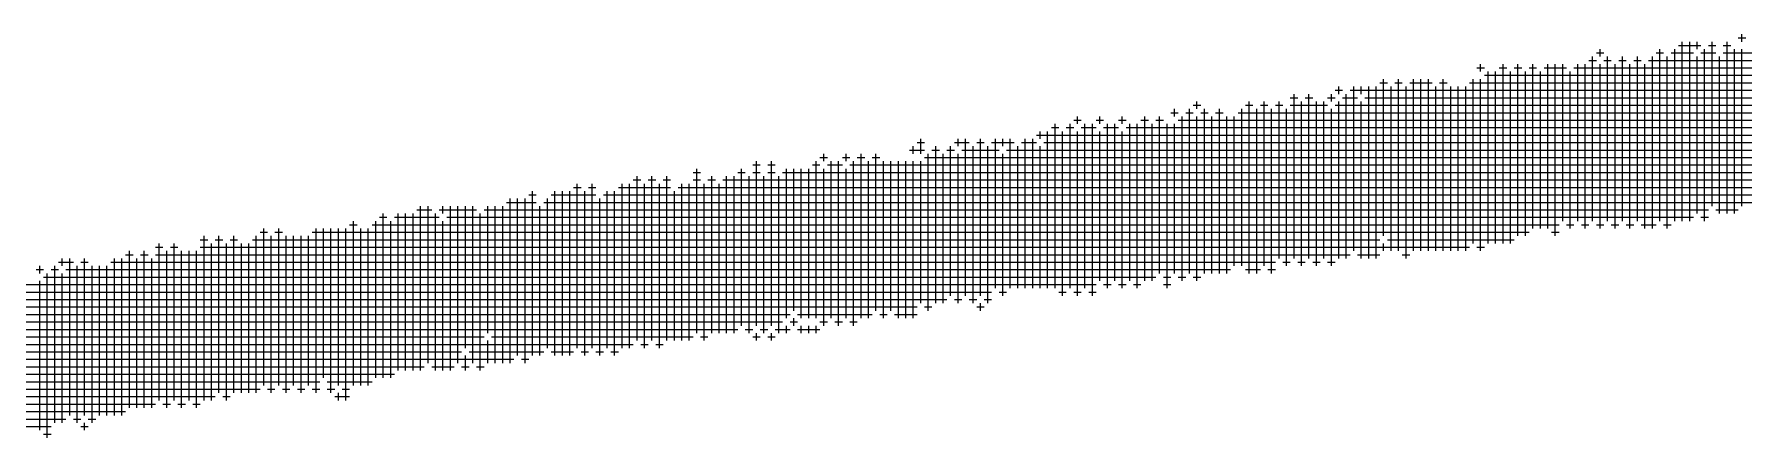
# Model space of a CAD drawing. Header units: feet. Extents: x 0 to 169200, y 0 to 119800.
# Drawn here: x 107787.6 to 108220.4, y 6635.7 to 6737.7 of the extents above; entities that cross this region are included whole.
import ezdxf

# ---------------------------------------------------------------- set-up
doc = ezdxf.new("R2010")
doc.units = ezdxf.units.FT
doc.header["$LTSCALE"] = 1100
doc.header["$MEASUREMENT"] = 0
doc.layers.add('CX-MISC', color=2, linetype='CONTINUOUS')

# ---------------------------------------------------------------- blocks, each defined once
blk = doc.blocks.new('CXGLOGO-싸인3')
at = {"layer": 'CX-MISC'}
for p, q in [((391.937, 106.897, 1090.783), (392.357, 106.897, 1090.783)), ((392.147, 106.687, 1090.783), (392.147, 107.107, 1090.783)), ((383.747, 96.607, 1090.783), (383.747, 105.847, 1090.783)), ((383.957, 106.057, 1090.783), (384.377, 106.057, 1090.783)), ((384.167, 105.847, 1090.783), (384.167, 106.267, 1090.783)), ((384.587, 96.607, 1090.783), (384.587, 105.847, 1090.783)), ((385.427, 96.607, 1090.783), (385.427, 105.847, 1090.783)), ((386.267, 96.607, 1090.783), (386.267, 105.847, 1090.783)), ((387.107, 96.187, 1090.783), (387.107, 105.847, 1090.783)), ((387.317, 106.057, 1090.783), (387.737, 106.057, 1090.783)), ((387.527, 96.607, 1090.783), (387.527, 106.267, 1090.783)), ((387.947, 96.187, 1090.783), (387.947, 105.847, 1090.783)), ((388.157, 106.057, 1090.783), (389.417, 106.057, 1090.783)), ((388.367, 96.607, 1090.783), (388.367, 106.267, 1090.783)), ((388.577, 106.477, 1090.783), (389.837, 106.477, 1090.783)), ((388.787, 96.607, 1090.783), (388.787, 106.687, 1090.783)), ((389.207, 96.607, 1090.783), (389.207, 106.687, 1090.783)), ((389.627, 106.267, 1090.783), (389.627, 106.687, 1090.783)), ((389.627, 97.027, 1090.783), (389.627, 105.847, 1090.783)), ((389.837, 106.057, 1090.783), (390.677, 106.057, 1090.783)), ((390.047, 96.607, 1090.783), (390.047, 106.267, 1090.783)), ((390.257, 106.477, 1090.783), (390.677, 106.477, 1090.783)), ((390.467, 97.447, 1090.783), (390.467, 106.687, 1090.783)), ((390.887, 97.027, 1090.783), (390.887, 105.847, 1090.783)), ((391.097, 106.477, 1090.783), (391.517, 106.477, 1090.783)), ((391.097, 106.057, 1090.783), (559.097, 106.057, 1090.783)), ((391.307, 97.027, 1090.783), (391.307, 106.687, 1090.783)), ((391.727, 97.027, 1090.783), (391.727, 106.267, 1090.783)), ((392.147, 97.447, 1090.783), (392.147, 106.267, 1090.783)), ((377.237, 105.217, 1090.783), (377.657, 105.217, 1090.783)), ((377.447, 105.007, 1090.783), (377.447, 105.427, 1090.783)), ((377.867, 95.347, 1090.783), (377.867, 105.007, 1090.783)), ((378.287, 95.347, 1090.783), (378.287, 105.007, 1090.783)), ((378.497, 105.217, 1090.783), (378.917, 105.217, 1090.783)), ((378.707, 95.347, 1090.783), (378.707, 105.427, 1090.783)), ((379.127, 95.347, 1090.783), (379.127, 105.007, 1090.783)), ((379.337, 105.217, 1090.783), (379.757, 105.217, 1090.783)), ((379.547, 95.767, 1090.783), (379.547, 105.427, 1090.783)), ((379.967, 95.767, 1090.783), (379.967, 105.007, 1090.783)), ((380.177, 105.217, 1090.783), (380.597, 105.217, 1090.783)), ((380.387, 96.187, 1090.783), (380.387, 105.427, 1090.783)), ((380.807, 96.187, 1090.783), (380.807, 105.007, 1090.783)), ((381.017, 105.217, 1090.783), (382.277, 105.217, 1090.783)), ((381.227, 96.187, 1090.783), (381.227, 105.427, 1090.783)), ((381.647, 95.767, 1090.783), (381.647, 105.427, 1090.783)), ((382.067, 96.607, 1090.783), (382.067, 105.427, 1090.783)), ((382.487, 96.187, 1090.783), (382.487, 105.007, 1090.783)), ((382.697, 105.217, 1090.783), (561.197, 105.217, 1090.783)), ((382.907, 96.607, 1090.783), (382.907, 105.427, 1090.783)), ((383.327, 96.187, 1090.783), (383.327, 105.427, 1090.783)), ((383.537, 105.637, 1090.783), (383.957, 105.637, 1090.783)), ((384.167, 96.187, 1090.783), (384.167, 105.427, 1090.783)), ((384.377, 105.637, 1090.783), (384.797, 105.637, 1090.783)), ((385.007, 96.187, 1090.783), (385.007, 105.427, 1090.783)), ((385.217, 105.637, 1090.783), (385.637, 105.637, 1090.783)), ((385.847, 96.187, 1090.783), (385.847, 105.427, 1090.783)), ((386.057, 105.637, 1090.783), (386.477, 105.637, 1090.783)), ((386.687, 96.187, 1090.783), (386.687, 105.427, 1090.783)), ((386.897, 105.637, 1090.783), (560.357, 105.637, 1090.783)), ((369.257, 103.957, 1090.783), (369.677, 103.957, 1090.783)), ((369.467, 103.747, 1090.783), (369.467, 104.167, 1090.783)), ((370.097, 103.957, 1090.783), (459.977, 103.957, 1090.783)), ((370.307, 94.927, 1090.783), (370.307, 104.167, 1090.783)), ((370.727, 103.747, 1090.783), (370.727, 104.167, 1090.783)), ((371.147, 94.507, 1090.783), (371.147, 104.167, 1090.783)), ((371.567, 94.507, 1090.783), (371.567, 104.167, 1090.783)), ((371.777, 104.377, 1090.783), (372.197, 104.377, 1090.783)), ((371.987, 95.767, 1090.783), (371.987, 104.587, 1090.783)), ((372.407, 94.927, 1090.783), (372.407, 104.167, 1090.783)), ((372.617, 104.377, 1090.783), (373.037, 104.377, 1090.783)), ((372.827, 94.927, 1090.783), (372.827, 104.587, 1090.783)), ((373.247, 94.507, 1090.783), (373.247, 104.167, 1090.783)), ((373.457, 104.377, 1090.783), (374.717, 104.377, 1090.783)), ((373.667, 94.927, 1090.783), (373.667, 104.587, 1090.783)), ((374.087, 94.927, 1090.783), (374.087, 104.587, 1090.783)), ((374.507, 94.927, 1090.783), (374.507, 104.587, 1090.783)), ((374.927, 94.927, 1090.783), (374.927, 104.167, 1090.783)), ((375.137, 104.377, 1090.783), (375.557, 104.377, 1090.783)), ((375.347, 94.927, 1090.783), (375.347, 104.587, 1090.783)), ((375.767, 94.927, 1090.783), (375.767, 104.167, 1090.783)), ((376.187, 94.927, 1090.783), (376.187, 104.167, 1090.783)), ((376.607, 94.927, 1090.783), (376.607, 104.167, 1090.783)), ((376.817, 104.377, 1090.783), (468.377, 104.377, 1090.783)), ((377.027, 95.347, 1090.783), (377.027, 104.587, 1090.783)), ((377.447, 94.927, 1090.783), (377.447, 104.587, 1090.783)), ((377.657, 104.797, 1090.783), (496.097, 104.797, 1090.783)), ((361.277, 103.117, 1090.783), (361.697, 103.117, 1090.783)), ((361.487, 102.907, 1090.783), (361.487, 103.327, 1090.783)), ((364.217, 103.117, 1090.783), (364.637, 103.117, 1090.783)), ((364.427, 93.667, 1090.783), (364.427, 103.327, 1090.783)), ((365.057, 103.117, 1090.783), (365.477, 103.117, 1090.783)), ((365.267, 94.087, 1090.783), (365.267, 103.327, 1090.783)), ((365.897, 103.117, 1090.783), (366.317, 103.117, 1090.783)), ((366.107, 94.507, 1090.783), (366.107, 103.327, 1090.783)), ((366.737, 103.537, 1090.783), (367.157, 103.537, 1090.783)), ((366.737, 103.117, 1090.783), (368.837, 103.117, 1090.783)), ((366.947, 94.507, 1090.783), (366.947, 103.747, 1090.783)), ((367.367, 94.087, 1090.783), (367.367, 103.327, 1090.783)), ((367.577, 103.537, 1090.783), (367.997, 103.537, 1090.783)), ((367.787, 94.507, 1090.783), (367.787, 103.747, 1090.783)), ((368.207, 94.087, 1090.783), (368.207, 103.327, 1090.783)), ((368.627, 94.507, 1090.783), (368.627, 103.327, 1090.783)), ((368.837, 103.537, 1090.783), (369.257, 103.537, 1090.783)), ((369.047, 103.327, 1090.783), (369.047, 103.747, 1090.783)), ((369.257, 103.117, 1090.783), (443.177, 103.117, 1090.783)), ((369.467, 94.507, 1090.783), (369.467, 103.327, 1090.783)), ((369.677, 103.537, 1090.783), (370.517, 103.537, 1090.783)), ((369.887, 94.507, 1090.783), (369.887, 103.747, 1090.783)), ((370.727, 94.507, 1090.783), (370.727, 103.327, 1090.783)), ((370.937, 103.537, 1090.783), (454.097, 103.537, 1090.783)), ((353.507, 92.827, 1090.783), (353.507, 102.067, 1090.783)), ((354.347, 92.827, 1090.783), (354.347, 102.067, 1090.783)), ((354.557, 102.277, 1090.783), (354.977, 102.277, 1090.783)), ((354.767, 102.067, 1090.783), (354.767, 102.487, 1090.783)), ((355.187, 92.827, 1090.783), (355.187, 102.067, 1090.783)), ((355.607, 92.407, 1090.783), (355.607, 102.067, 1090.783)), ((355.817, 102.277, 1090.783), (356.237, 102.277, 1090.783)), ((356.027, 102.067, 1090.783), (356.027, 102.487, 1090.783)), ((356.447, 92.827, 1090.783), (356.447, 102.067, 1090.783)), ((356.867, 93.247, 1090.783), (356.867, 102.067, 1090.783)), ((357.077, 102.277, 1090.783), (357.497, 102.277, 1090.783)), ((357.287, 102.067, 1090.783), (357.287, 102.487, 1090.783)), ((357.707, 93.247, 1090.783), (357.707, 102.067, 1090.783)), ((358.127, 92.827, 1090.783), (358.127, 102.067, 1090.783)), ((358.337, 102.277, 1090.783), (358.757, 102.277, 1090.783)), ((358.547, 93.247, 1090.783), (358.547, 102.487, 1090.783)), ((358.967, 93.247, 1090.783), (358.967, 102.067, 1090.783)), ((359.177, 102.277, 1090.783), (359.597, 102.277, 1090.783)), ((359.387, 93.667, 1090.783), (359.387, 102.487, 1090.783)), ((359.807, 92.827, 1090.783), (359.807, 102.067, 1090.783)), ((360.017, 102.697, 1090.783), (360.437, 102.697, 1090.783)), ((360.227, 102.487, 1090.783), (360.227, 102.907, 1090.783)), ((360.227, 93.667, 1090.783), (360.227, 102.067, 1090.783)), ((360.437, 102.277, 1090.783), (433.097, 102.277, 1090.783)), ((360.647, 93.247, 1090.783), (360.647, 102.487, 1090.783)), ((360.857, 102.697, 1090.783), (361.277, 102.697, 1090.783)), ((361.067, 93.667, 1090.783), (361.067, 102.907, 1090.783)), ((361.487, 93.247, 1090.783), (361.487, 102.487, 1090.783)), ((361.697, 102.697, 1090.783), (362.117, 102.697, 1090.783)), ((361.907, 93.667, 1090.783), (361.907, 102.907, 1090.783)), ((362.327, 93.667, 1090.783), (362.327, 102.487, 1090.783)), ((362.537, 102.697, 1090.783), (362.957, 102.697, 1090.783)), ((362.747, 93.667, 1090.783), (362.747, 102.907, 1090.783)), ((363.167, 93.667, 1090.783), (363.167, 102.487, 1090.783)), ((363.587, 94.087, 1090.783), (363.587, 102.487, 1090.783)), ((363.797, 102.697, 1090.783), (442.757, 102.697, 1090.783)), ((364.007, 94.087, 1090.783), (364.007, 102.907, 1090.783)), ((364.847, 93.667, 1090.783), (364.847, 102.907, 1090.783)), ((365.687, 93.667, 1090.783), (365.687, 102.907, 1090.783)), ((366.527, 94.087, 1090.783), (366.527, 102.907, 1090.783)), ((369.047, 94.087, 1090.783), (369.047, 102.907, 1090.783)), ((345.737, 101.017, 1090.783), (346.157, 101.017, 1090.783)), ((345.947, 100.387, 1090.783), (345.947, 101.227, 1090.783)), ((347.837, 101.017, 1090.783), (348.677, 101.017, 1090.783)), ((348.047, 100.807, 1090.783), (348.047, 101.227, 1090.783)), ((348.467, 92.407, 1090.783), (348.467, 101.227, 1090.783)), ((349.097, 101.017, 1090.783), (349.517, 101.017, 1090.783)), ((349.307, 92.407, 1090.783), (349.307, 101.227, 1090.783)), ((349.937, 101.017, 1090.783), (351.197, 101.017, 1090.783)), ((350.147, 92.827, 1090.783), (350.147, 101.227, 1090.783)), ((350.567, 100.807, 1090.783), (350.567, 101.227, 1090.783)), ((350.987, 92.827, 1090.783), (350.987, 101.227, 1090.783)), ((351.617, 101.017, 1090.783), (352.457, 101.017, 1090.783)), ((351.827, 92.827, 1090.783), (351.827, 101.227, 1090.783)), ((352.247, 92.827, 1090.783), (352.247, 101.227, 1090.783)), ((352.457, 101.437, 1090.783), (426.377, 101.437, 1090.783)), ((352.667, 101.227, 1090.783), (352.667, 101.647, 1090.783)), ((352.877, 101.017, 1090.783), (425.537, 101.017, 1090.783)), ((353.087, 92.827, 1090.783), (353.087, 101.647, 1090.783)), ((353.297, 101.857, 1090.783), (353.717, 101.857, 1090.783)), ((353.927, 92.407, 1090.783), (353.927, 101.647, 1090.783)), ((354.137, 101.857, 1090.783), (354.557, 101.857, 1090.783)), ((354.767, 92.407, 1090.783), (354.767, 101.647, 1090.783)), ((354.977, 101.857, 1090.783), (355.817, 101.857, 1090.783)), ((356.027, 93.247, 1090.783), (356.027, 101.647, 1090.783)), ((356.237, 101.857, 1090.783), (357.077, 101.857, 1090.783)), ((357.287, 92.827, 1090.783), (357.287, 101.647, 1090.783)), ((357.497, 101.857, 1090.783), (428.897, 101.857, 1090.783)), ((340.277, 100.177, 1090.783), (340.697, 100.177, 1090.783)), ((340.487, 99.967, 1090.783), (340.487, 100.387, 1090.783)), ((341.537, 100.177, 1090.783), (341.957, 100.177, 1090.783)), ((341.747, 99.967, 1090.783), (341.747, 100.387, 1090.783)), ((342.377, 100.177, 1090.783), (342.797, 100.177, 1090.783)), ((342.587, 91.147, 1090.783), (342.587, 100.387, 1090.783)), ((343.217, 100.177, 1090.783), (343.637, 100.177, 1090.783)), ((343.427, 91.567, 1090.783), (343.427, 100.387, 1090.783)), ((345.317, 100.597, 1090.783), (346.157, 100.597, 1090.783)), ((345.527, 100.387, 1090.783), (345.527, 100.807, 1090.783)), ((346.157, 100.177, 1090.783), (417.977, 100.177, 1090.783)), ((346.367, 91.567, 1090.783), (346.367, 100.387, 1090.783)), ((346.577, 100.597, 1090.783), (346.997, 100.597, 1090.783)), ((346.787, 91.987, 1090.783), (346.787, 100.807, 1090.783)), ((347.207, 91.987, 1090.783), (347.207, 100.387, 1090.783)), ((347.417, 100.597, 1090.783), (347.837, 100.597, 1090.783)), ((347.627, 92.407, 1090.783), (347.627, 100.807, 1090.783)), ((348.047, 91.987, 1090.783), (348.047, 100.387, 1090.783)), ((348.257, 100.597, 1090.783), (350.357, 100.597, 1090.783)), ((348.887, 91.987, 1090.783), (348.887, 100.807, 1090.783)), ((349.727, 91.987, 1090.783), (349.727, 100.807, 1090.783)), ((350.567, 92.407, 1090.783), (350.567, 100.387, 1090.783)), ((350.777, 100.597, 1090.783), (419.657, 100.597, 1090.783)), ((351.407, 92.827, 1090.783), (351.407, 100.807, 1090.783)), ((352.667, 92.827, 1090.783), (352.667, 100.807, 1090.783)), ((329.987, 89.887, 1090.783), (329.987, 99.127, 1090.783)), ((330.827, 89.887, 1090.783), (330.827, 99.127, 1090.783)), ((331.667, 89.887, 1090.783), (331.667, 99.127, 1090.783)), ((333.137, 99.337, 1090.783), (333.557, 99.337, 1090.783)), ((333.347, 90.307, 1090.783), (333.347, 99.547, 1090.783)), ((334.187, 90.307, 1090.783), (334.187, 99.127, 1090.783)), ((335.027, 90.307, 1090.783), (335.027, 99.127, 1090.783)), ((335.447, 90.307, 1090.783), (335.447, 99.127, 1090.783)), ((335.657, 99.337, 1090.783), (336.077, 99.337, 1090.783)), ((335.867, 90.727, 1090.783), (335.867, 99.547, 1090.783)), ((336.287, 90.307, 1090.783), (336.287, 99.127, 1090.783)), ((336.497, 99.757, 1090.783), (336.917, 99.757, 1090.783)), ((336.497, 99.337, 1090.783), (336.917, 99.337, 1090.783)), ((336.707, 90.727, 1090.783), (336.707, 99.967, 1090.783)), ((337.127, 90.307, 1090.783), (337.127, 99.127, 1090.783)), ((337.337, 99.757, 1090.783), (337.757, 99.757, 1090.783)), ((337.337, 99.337, 1090.783), (337.757, 99.337, 1090.783)), ((337.547, 90.727, 1090.783), (337.547, 99.967, 1090.783)), ((337.967, 90.307, 1090.783), (337.967, 99.127, 1090.783)), ((338.177, 99.337, 1090.783), (407.057, 99.337, 1090.783)), ((338.387, 91.147, 1090.783), (338.387, 99.547, 1090.783)), ((338.807, 91.567, 1090.783), (338.807, 99.547, 1090.783)), ((339.227, 91.147, 1090.783), (339.227, 99.547, 1090.783)), ((339.647, 91.147, 1090.783), (339.647, 99.547, 1090.783)), ((339.857, 99.757, 1090.783), (340.277, 99.757, 1090.783)), ((340.067, 91.147, 1090.783), (340.067, 99.967, 1090.783)), ((340.487, 90.727, 1090.783), (340.487, 99.547, 1090.783)), ((340.697, 99.757, 1090.783), (341.537, 99.757, 1090.783)), ((340.907, 91.147, 1090.783), (340.907, 99.967, 1090.783)), ((341.327, 90.727, 1090.783), (341.327, 99.967, 1090.783)), ((341.747, 91.147, 1090.783), (341.747, 99.547, 1090.783)), ((341.957, 99.757, 1090.783), (414.617, 99.757, 1090.783)), ((342.167, 90.727, 1090.783), (342.167, 99.967, 1090.783)), ((343.007, 91.147, 1090.783), (343.007, 99.967, 1090.783)), ((343.847, 91.147, 1090.783), (343.847, 99.967, 1090.783)), ((344.267, 91.567, 1090.783), (344.267, 99.967, 1090.783)), ((344.687, 91.147, 1090.783), (344.687, 99.967, 1090.783)), ((345.107, 91.147, 1090.783), (345.107, 99.967, 1090.783)), ((345.527, 91.147, 1090.783), (345.527, 99.967, 1090.783)), ((345.947, 91.987, 1090.783), (345.947, 99.967, 1090.783)), ((324.107, 89.047, 1090.783), (324.107, 98.287, 1090.783)), ((325.367, 89.047, 1090.783), (325.367, 98.287, 1090.783)), ((325.787, 89.047, 1090.783), (325.787, 98.287, 1090.783)), ((326.207, 89.047, 1090.783), (326.207, 98.287, 1090.783)), ((326.417, 98.497, 1090.783), (326.837, 98.497, 1090.783)), ((326.627, 89.467, 1090.783), (326.627, 98.707, 1090.783)), ((327.047, 89.047, 1090.783), (327.047, 98.287, 1090.783)), ((327.257, 98.497, 1090.783), (327.677, 98.497, 1090.783)), ((327.467, 89.467, 1090.783), (327.467, 98.707, 1090.783)), ((328.307, 89.467, 1090.783), (328.307, 98.287, 1090.783)), ((328.727, 89.047, 1090.783), (328.727, 98.287, 1090.783)), ((328.937, 98.497, 1090.783), (331.877, 98.497, 1090.783)), ((329.147, 89.467, 1090.783), (329.147, 98.707, 1090.783)), ((329.567, 89.467, 1090.783), (329.567, 98.707, 1090.783)), ((329.777, 98.917, 1090.783), (330.197, 98.917, 1090.783)), ((330.407, 89.467, 1090.783), (330.407, 98.707, 1090.783)), ((330.617, 98.917, 1090.783), (331.037, 98.917, 1090.783)), ((331.247, 89.467, 1090.783), (331.247, 98.707, 1090.783)), ((331.457, 98.917, 1090.783), (331.877, 98.917, 1090.783)), ((332.087, 89.887, 1090.783), (332.087, 98.287, 1090.783)), ((332.297, 98.497, 1090.783), (405.797, 98.497, 1090.783)), ((332.507, 89.887, 1090.783), (332.507, 98.707, 1090.783)), ((332.927, 89.887, 1090.783), (332.927, 98.707, 1090.783)), ((333.137, 98.917, 1090.783), (333.557, 98.917, 1090.783)), ((333.767, 89.887, 1090.783), (333.767, 98.707, 1090.783)), ((333.977, 98.917, 1090.783), (334.397, 98.917, 1090.783)), ((334.607, 90.307, 1090.783), (334.607, 98.707, 1090.783)), ((334.817, 98.917, 1090.783), (406.217, 98.917, 1090.783)), ((317.597, 97.237, 1090.783), (318.437, 97.237, 1090.783)), ((317.807, 88.207, 1090.783), (317.807, 97.447, 1090.783)), ((318.227, 88.627, 1090.783), (318.227, 97.447, 1090.783)), ((318.857, 97.237, 1090.783), (320.957, 97.237, 1090.783)), ((319.067, 97.027, 1090.783), (319.067, 97.447, 1090.783)), ((319.487, 88.207, 1090.783), (319.487, 97.447, 1090.783)), ((319.907, 88.627, 1090.783), (319.907, 97.447, 1090.783)), ((320.327, 89.467, 1090.783), (320.327, 97.447, 1090.783)), ((320.747, 88.627, 1090.783), (320.747, 97.447, 1090.783)), ((321.377, 97.237, 1090.783), (390.257, 97.237, 1090.783)), ((321.587, 90.307, 1090.783), (321.587, 97.447, 1090.783)), ((322.007, 88.627, 1090.783), (322.007, 97.447, 1090.783)), ((322.427, 88.627, 1090.783), (322.427, 97.447, 1090.783)), ((322.637, 97.657, 1090.783), (324.317, 97.657, 1090.783)), ((322.847, 88.627, 1090.783), (322.847, 97.867, 1090.783)), ((323.267, 89.047, 1090.783), (323.267, 97.867, 1090.783)), ((323.687, 88.627, 1090.783), (323.687, 97.867, 1090.783)), ((323.897, 98.077, 1090.783), (324.317, 98.077, 1090.783)), ((324.527, 89.047, 1090.783), (324.527, 97.447, 1090.783)), ((324.737, 97.657, 1090.783), (395.297, 97.657, 1090.783)), ((324.947, 89.467, 1090.783), (324.947, 97.867, 1090.783)), ((325.157, 98.077, 1090.783), (327.677, 98.077, 1090.783)), ((327.887, 89.047, 1090.783), (327.887, 97.867, 1090.783)), ((328.097, 98.077, 1090.783), (396.137, 98.077, 1090.783)), ((390.677, 97.237, 1090.783), (391.937, 97.237, 1090.783)), ((308.987, 87.367, 1090.783), (308.987, 96.187, 1090.783)), ((309.827, 87.367, 1090.783), (309.827, 96.187, 1090.783)), ((311.927, 86.947, 1090.783), (311.927, 96.187, 1090.783)), ((312.347, 87.787, 1090.783), (312.347, 96.187, 1090.783)), ((312.767, 86.947, 1090.783), (312.767, 96.187, 1090.783)), ((313.187, 87.367, 1090.783), (313.187, 96.187, 1090.783)), ((313.607, 86.527, 1090.783), (313.607, 96.187, 1090.783)), ((313.817, 96.397, 1090.783), (314.237, 96.397, 1090.783)), ((314.027, 87.367, 1090.783), (314.027, 96.607, 1090.783)), ((314.447, 87.367, 1090.783), (314.447, 96.187, 1090.783)), ((314.867, 87.367, 1090.783), (314.867, 96.187, 1090.783)), ((315.077, 96.397, 1090.783), (381.857, 96.397, 1090.783)), ((315.287, 87.787, 1090.783), (315.287, 96.607, 1090.783)), ((315.497, 96.817, 1090.783), (315.917, 96.817, 1090.783)), ((315.707, 87.787, 1090.783), (315.707, 97.027, 1090.783)), ((316.127, 87.787, 1090.783), (316.127, 96.607, 1090.783)), ((316.337, 96.817, 1090.783), (318.857, 96.817, 1090.783)), ((316.547, 88.207, 1090.783), (316.547, 97.027, 1090.783)), ((316.967, 88.207, 1090.783), (316.967, 97.027, 1090.783)), ((317.387, 88.207, 1090.783), (317.387, 97.027, 1090.783)), ((318.647, 88.207, 1090.783), (318.647, 97.027, 1090.783)), ((319.067, 88.207, 1090.783), (319.067, 96.607, 1090.783)), ((319.277, 96.817, 1090.783), (389.417, 96.817, 1090.783)), ((321.167, 88.207, 1090.783), (321.167, 97.027, 1090.783)), ((382.277, 96.397, 1090.783), (382.697, 96.397, 1090.783)), ((383.117, 96.397, 1090.783), (383.537, 96.397, 1090.783)), ((383.957, 96.397, 1090.783), (384.377, 96.397, 1090.783)), ((384.797, 96.397, 1090.783), (385.217, 96.397, 1090.783)), ((385.637, 96.397, 1090.783), (386.057, 96.397, 1090.783)), ((386.477, 96.397, 1090.783), (387.317, 96.397, 1090.783)), ((387.737, 96.397, 1090.783), (388.157, 96.397, 1090.783)), ((389.837, 96.817, 1090.783), (390.257, 96.817, 1090.783)), ((303.107, 86.527, 1090.783), (303.107, 95.347, 1090.783)), ((303.947, 86.527, 1090.783), (303.947, 95.347, 1090.783)), ((305.417, 95.557, 1090.783), (305.837, 95.557, 1090.783)), ((305.627, 86.527, 1090.783), (305.627, 95.767, 1090.783)), ((306.047, 86.527, 1090.783), (306.047, 95.347, 1090.783)), ((306.257, 95.557, 1090.783), (306.677, 95.557, 1090.783)), ((306.467, 86.947, 1090.783), (306.467, 95.767, 1090.783)), ((306.887, 86.527, 1090.783), (306.887, 95.347, 1090.783)), ((307.097, 95.557, 1090.783), (307.517, 95.557, 1090.783)), ((307.307, 86.947, 1090.783), (307.307, 95.767, 1090.783)), ((307.727, 86.947, 1090.783), (307.727, 95.347, 1090.783)), ((308.147, 86.947, 1090.783), (308.147, 95.347, 1090.783)), ((308.357, 95.557, 1090.783), (371.777, 95.557, 1090.783)), ((308.567, 86.947, 1090.783), (308.567, 95.767, 1090.783)), ((308.777, 95.977, 1090.783), (309.197, 95.977, 1090.783)), ((309.407, 86.947, 1090.783), (309.407, 95.767, 1090.783)), ((309.617, 95.977, 1090.783), (310.037, 95.977, 1090.783)), ((310.247, 86.947, 1090.783), (310.247, 95.767, 1090.783)), ((310.667, 87.367, 1090.783), (310.667, 95.767, 1090.783)), ((311.087, 86.947, 1090.783), (311.087, 95.767, 1090.783)), ((311.507, 87.367, 1090.783), (311.507, 95.767, 1090.783)), ((311.717, 95.977, 1090.783), (380.177, 95.977, 1090.783)), ((371.987, 94.927, 1090.783), (371.987, 95.347, 1090.783)), ((372.197, 95.557, 1090.783), (379.337, 95.557, 1090.783)), ((381.437, 95.977, 1090.783), (381.857, 95.977, 1090.783)), ((297.437, 94.297, 1090.783), (298.277, 94.297, 1090.783)), ((297.647, 94.087, 1090.783), (297.647, 94.507, 1090.783)), ((298.067, 85.687, 1090.783), (298.067, 94.507, 1090.783)), ((298.697, 94.297, 1090.783), (299.117, 94.297, 1090.783)), ((298.907, 85.687, 1090.783), (298.907, 94.507, 1090.783)), ((300.377, 94.297, 1090.783), (365.897, 94.297, 1090.783)), ((300.587, 85.687, 1090.783), (300.587, 94.507, 1090.783)), ((301.007, 85.687, 1090.783), (301.007, 94.507, 1090.783)), ((301.217, 94.717, 1090.783), (301.637, 94.717, 1090.783)), ((301.427, 86.107, 1090.783), (301.427, 94.927, 1090.783)), ((301.847, 86.107, 1090.783), (301.847, 94.507, 1090.783)), ((302.057, 94.717, 1090.783), (302.477, 94.717, 1090.783)), ((302.267, 86.107, 1090.783), (302.267, 94.927, 1090.783)), ((302.687, 86.107, 1090.783), (302.687, 94.507, 1090.783)), ((302.897, 95.137, 1090.783), (303.317, 95.137, 1090.783)), ((302.897, 94.717, 1090.783), (370.097, 94.717, 1090.783)), ((303.527, 86.107, 1090.783), (303.527, 94.927, 1090.783)), ((303.737, 95.137, 1090.783), (304.157, 95.137, 1090.783)), ((304.367, 86.107, 1090.783), (304.367, 94.927, 1090.783)), ((304.787, 86.527, 1090.783), (304.787, 94.927, 1090.783)), ((305.207, 86.107, 1090.783), (305.207, 94.927, 1090.783)), ((305.417, 95.137, 1090.783), (376.817, 95.137, 1090.783)), ((366.317, 94.297, 1090.783), (366.737, 94.297, 1090.783)), ((367.157, 94.297, 1090.783), (367.577, 94.297, 1090.783)), ((367.997, 94.297, 1090.783), (368.417, 94.297, 1090.783)), ((368.837, 94.297, 1090.783), (369.257, 94.297, 1090.783)), ((370.517, 94.717, 1090.783), (371.777, 94.717, 1090.783)), ((373.037, 94.717, 1090.783), (373.457, 94.717, 1090.783)), ((377.237, 95.137, 1090.783), (377.657, 95.137, 1090.783)), ((296.177, 93.877, 1090.783), (296.597, 93.877, 1090.783)), ((296.387, 93.667, 1090.783), (296.387, 94.087, 1090.783)), ((296.597, 93.457, 1090.783), (359.177, 93.457, 1090.783)), ((296.807, 84.427, 1090.783), (296.807, 93.667, 1090.783)), ((297.017, 93.877, 1090.783), (297.437, 93.877, 1090.783)), ((297.227, 85.267, 1090.783), (297.227, 94.087, 1090.783)), ((297.647, 85.267, 1090.783), (297.647, 93.667, 1090.783)), ((297.857, 93.877, 1090.783), (363.377, 93.877, 1090.783)), ((298.487, 85.267, 1090.783), (298.487, 94.087, 1090.783)), ((299.327, 85.267, 1090.783), (299.327, 94.087, 1090.783)), ((299.747, 85.687, 1090.783), (299.747, 94.087, 1090.783)), ((300.167, 85.687, 1090.783), (300.167, 94.087, 1090.783)), ((359.597, 93.457, 1090.783), (360.017, 93.457, 1090.783)), ((360.437, 93.457, 1090.783), (360.857, 93.457, 1090.783)), ((361.277, 93.457, 1090.783), (361.697, 93.457, 1090.783)), ((364.217, 93.877, 1090.783), (365.057, 93.877, 1090.783)), ((365.477, 93.877, 1090.783), (365.897, 93.877, 1090.783)), ((289.457, 93.037, 1090.783), (355.817, 93.037, 1090.783)), ((290.297, 92.617, 1090.783), (349.937, 92.617, 1090.783)), ((296.387, 84.847, 1090.783), (296.387, 93.247, 1090.783)), ((350.357, 92.617, 1090.783), (350.777, 92.617, 1090.783)), ((353.717, 92.617, 1090.783), (354.137, 92.617, 1090.783)), ((354.557, 92.617, 1090.783), (354.977, 92.617, 1090.783)), ((355.397, 92.617, 1090.783), (355.817, 92.617, 1090.783)), ((356.237, 93.037, 1090.783), (356.657, 93.037, 1090.783)), ((357.077, 93.037, 1090.783), (357.497, 93.037, 1090.783)), ((357.917, 93.037, 1090.783), (358.337, 93.037, 1090.783)), ((359.597, 93.037, 1090.783), (360.017, 93.037, 1090.783)), ((284.417, 91.777, 1090.783), (345.737, 91.777, 1090.783)), ((286.097, 92.197, 1090.783), (347.417, 92.197, 1090.783)), ((346.157, 91.777, 1090.783), (346.577, 91.777, 1090.783)), ((347.837, 92.197, 1090.783), (348.257, 92.197, 1090.783)), ((348.677, 92.197, 1090.783), (349.097, 92.197, 1090.783)), ((349.097, 91.777, 1090.783), (349.517, 91.777, 1090.783)), ((349.307, 91.567, 1090.783), (349.307, 91.987, 1090.783)), ((349.517, 92.197, 1090.783), (349.937, 92.197, 1090.783)), ((273.917, 90.517, 1090.783), (335.657, 90.517, 1090.783)), ((275.177, 90.937, 1090.783), (338.177, 90.937, 1090.783)), ((280.637, 91.357, 1090.783), (338.597, 91.357, 1090.783)), ((336.077, 90.517, 1090.783), (336.497, 90.517, 1090.783)), ((336.917, 90.517, 1090.783), (337.337, 90.517, 1090.783)), ((337.757, 90.517, 1090.783), (338.597, 90.517, 1090.783)), ((338.387, 90.307, 1090.783), (338.387, 90.727, 1090.783)), ((338.597, 90.937, 1090.783), (339.017, 90.937, 1090.783)), ((338.807, 90.727, 1090.783), (338.807, 91.147, 1090.783)), ((339.017, 91.357, 1090.783), (343.217, 91.357, 1090.783)), ((339.017, 90.517, 1090.783), (340.277, 90.517, 1090.783)), ((339.227, 90.307, 1090.783), (339.227, 90.727, 1090.783)), ((339.647, 90.307, 1090.783), (339.647, 90.727, 1090.783)), ((340.067, 90.307, 1090.783), (340.067, 90.727, 1090.783)), ((340.277, 90.937, 1090.783), (340.697, 90.937, 1090.783)), ((341.117, 90.937, 1090.783), (341.537, 90.937, 1090.783)), ((341.957, 90.937, 1090.783), (342.377, 90.937, 1090.783)), ((343.637, 91.357, 1090.783), (344.057, 91.357, 1090.783)), ((344.477, 91.357, 1090.783), (345.737, 91.357, 1090.783)), ((267.617, 89.677, 1090.783), (329.777, 89.677, 1090.783)), ((268.037, 90.097, 1090.783), (321.377, 90.097, 1090.783)), ((321.587, 88.627, 1090.783), (321.587, 89.887, 1090.783)), ((321.797, 90.097, 1090.783), (333.137, 90.097, 1090.783)), ((330.197, 89.677, 1090.783), (330.617, 89.677, 1090.783)), ((331.037, 89.677, 1090.783), (331.457, 89.677, 1090.783)), ((333.557, 90.097, 1090.783), (333.977, 90.097, 1090.783)), ((336.497, 90.097, 1090.783), (336.917, 90.097, 1090.783)), ((336.707, 89.887, 1090.783), (336.707, 90.307, 1090.783)), ((337.337, 90.097, 1090.783), (337.757, 90.097, 1090.783)), ((337.547, 89.887, 1090.783), (337.547, 90.307, 1090.783)), ((260.057, 88.837, 1090.783), (323.057, 88.837, 1090.783)), ((266.777, 89.257, 1090.783), (320.117, 89.257, 1090.783)), ((320.327, 88.207, 1090.783), (320.327, 89.047, 1090.783)), ((320.537, 89.257, 1090.783), (324.737, 89.257, 1090.783)), ((323.477, 88.837, 1090.783), (323.897, 88.837, 1090.783)), ((325.157, 89.257, 1090.783), (326.417, 89.257, 1090.783)), ((326.837, 89.257, 1090.783), (327.257, 89.257, 1090.783)), ((327.677, 89.257, 1090.783), (328.097, 89.257, 1090.783)), ((328.517, 89.257, 1090.783), (328.937, 89.257, 1090.783)), ((253.337, 87.577, 1090.783), (312.137, 87.577, 1090.783)), ((255.857, 88.417, 1090.783), (318.017, 88.417, 1090.783)), ((255.857, 87.997, 1090.783), (316.337, 87.997, 1090.783)), ((312.557, 87.577, 1090.783), (315.077, 87.577, 1090.783)), ((318.437, 88.417, 1090.783), (319.697, 88.417, 1090.783)), ((320.117, 88.417, 1090.783), (320.537, 88.417, 1090.783)), ((320.957, 88.417, 1090.783), (321.377, 88.417, 1090.783)), ((253.337, 87.157, 1090.783), (308.777, 87.157, 1090.783)), ((253.757, 86.737, 1090.783), (306.257, 86.737, 1090.783)), ((306.677, 86.737, 1090.783), (307.097, 86.737, 1090.783)), ((309.197, 87.157, 1090.783), (309.617, 87.157, 1090.783)), ((310.037, 87.157, 1090.783), (310.457, 87.157, 1090.783)), ((310.877, 87.157, 1090.783), (311.297, 87.157, 1090.783)), ((311.717, 87.157, 1090.783), (312.137, 87.157, 1090.783)), ((312.557, 87.157, 1090.783), (312.977, 87.157, 1090.783)), ((312.977, 86.737, 1090.783), (313.817, 86.737, 1090.783)), ((313.187, 86.527, 1090.783), (313.187, 86.947, 1090.783)), ((313.397, 87.157, 1090.783), (313.817, 87.157, 1090.783)), ((240.737, 85.897, 1090.783), (301.217, 85.897, 1090.783)), ((244.937, 86.317, 1090.783), (302.897, 86.317, 1090.783)), ((303.317, 86.317, 1090.783), (303.737, 86.317, 1090.783)), ((304.157, 86.317, 1090.783), (304.577, 86.317, 1090.783)), ((304.997, 86.317, 1090.783), (305.417, 86.317, 1090.783)), ((232.337, 85.057, 1090.783), (297.017, 85.057, 1090.783)), ((234.017, 85.477, 1090.783), (297.857, 85.477, 1090.783)), ((298.277, 85.477, 1090.783), (298.697, 85.477, 1090.783)), ((298.697, 85.057, 1090.783), (299.117, 85.057, 1090.783)), ((298.907, 84.847, 1090.783), (298.907, 85.267, 1090.783)), ((299.117, 85.477, 1090.783), (299.537, 85.477, 1090.783)), ((296.597, 84.637, 1090.783), (297.017, 84.637, 1090.783))]:
    blk.add_line(p, q, dxfattribs=at)

msp = doc.modelspace()

# ---------------------------------------------------------------- block references
at = {"layer": 'CX-MISC', "color": 7, "xscale": 4.500000004190952, "yscale": 4.500000004190952, "zscale": 4.500000004190952}
msp.add_blockref('CXGLOGO-싸인3', (106455.24, 6255.77), dxfattribs=at)

doc.saveas('drawing.dxf')
